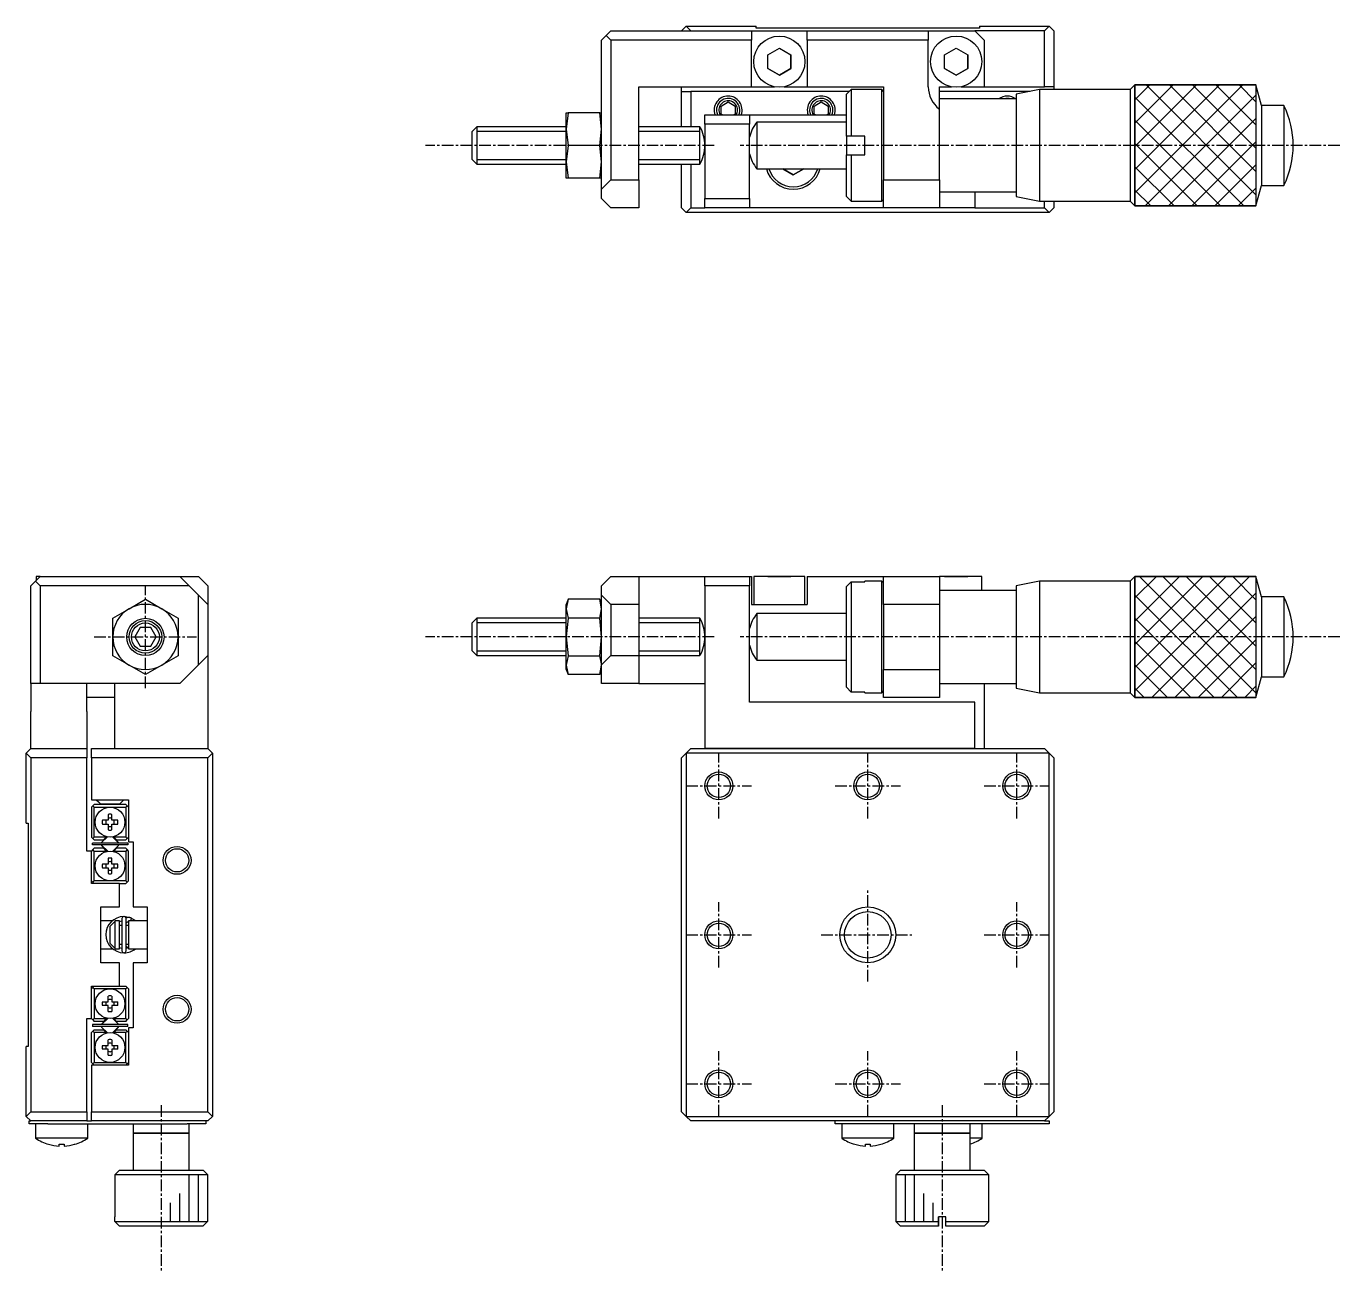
# Model space of a CAD drawing. Extents: x 10 to 371, y 10 to 242.
# Drawn here: x 60 to 201.1, y 108.1 to 242 of the extents above; entities that cross this region are included whole.
import ezdxf

# ---------------------------------------------------------------- set-up
doc = ezdxf.new("R2010")
doc.units = 0
doc.linetypes.add('CENTER', pattern=[2, 1.25, -0.25, 0.25, -0.25])
doc.layers.get('0').update_dxf_attribs({"linetype": 'CONTINUOUS'})
doc.layers.add('CENTER', color=1, linetype='CENTER')

msp = doc.modelspace()

# ---------------------------------------------------------------- linework, layer by layer
at = {"color": 7, "linetype": 'CONTINUOUS'}
for p, q in [((122.299996, 241), (122.799996, 241.5)), ((122.799996, 241.5), (137.899996, 241.5)), ((130.399996, 241.5), (130.899996, 242)), ((130.899996, 242), (131.399996, 241.5)), ((130.899996, 242), (138.399996, 242)), ((137.899996, 241.5), (137.899996, 240.5)), ((137.899996, 241.5), (143.899996, 241.5)), ((138.399996, 241.8), (138.399996, 242)), ((162.399996, 241.8), (138.399996, 241.8)), ((143.899996, 241.5), (156.899996, 241.5)), ((143.899996, 240.5), (143.899996, 241.5)), ((156.899996, 241.5), (156.899996, 240.5)), ((156.899996, 241.5), (161.899996, 241.5)), ((162.899996, 240.5), (161.899996, 241.5)), ((169.399996, 241.5), (161.899996, 241.5)), ((162.399996, 242), (162.399996, 241.8)), ((162.399996, 242), (169.899996, 242)), ((169.399996, 241.5), (169.899996, 242)), ((169.399996, 235.5), (169.399996, 241.5)), ((169.899996, 242), (170.399996, 241.5)), ((170.399996, 241.5), (170.399996, 235.5)), ((121.799996, 240.5), (122.299996, 241)), ((121.799996, 224.5), (121.799996, 240.5)), ((122.799996, 240.5), (122.299996, 241)), ((122.799996, 240.5), (122.799996, 225.5)), ((137.899996, 240.5), (122.799996, 240.5)), ((137.899996, 235.5), (137.899996, 240.5)), ((143.899996, 240.5), (143.899996, 235.5)), ((156.899996, 240.5), (143.899996, 240.5)), ((156.899996, 235.5), (156.899996, 240.5)), ((162.899996, 240.5), (162.899996, 235.5)), ((139.649996, 238.921688), (140.899997, 239.643376)), ((139.649996, 237.478312), (139.649996, 238.921688)), ((140.899997, 239.643376), (142.149996, 238.921688)), ((142.149996, 238.921688), (142.149996, 237.478312)), ((142.149996, 237.478312), (142.149996, 238.921688)), ((158.649996, 238.921688), (159.899997, 239.643376)), ((158.649996, 237.478312), (158.649996, 238.921688)), ((159.899997, 239.643376), (161.149996, 238.921688)), ((161.149996, 238.921688), (161.149996, 237.478312)), ((161.149996, 237.478312), (161.149996, 238.921688)), ((140.899996, 236.756624), (139.649996, 237.478312)), ((139.649996, 237.478312), (140.899996, 236.756624)), ((142.149996, 237.478312), (140.899996, 236.756624)), ((140.899996, 236.756624), (142.149996, 237.478312)), ((159.899996, 236.756624), (158.649996, 237.478312)), ((158.649996, 237.478312), (159.899996, 236.756624)), ((161.149996, 237.478312), (159.899996, 236.756624)), ((159.899996, 236.756624), (161.149996, 237.478312)), ((179.100003, 235.699999), (178.600001, 235.199996)), ((179.100002, 222.700001), (179.100003, 235.699999)), ((179.100003, 235.699999), (192.100004, 235.699999)), ((192.100004, 235.699999), (192.100003, 222.700001)), ((192.689492, 233.5), (192.100004, 235.699999)), ((125.799996, 235.5), (137.899996, 235.5)), ((125.799996, 225.5), (125.799996, 235.5)), ((130.399996, 235), (130.399996, 235.5)), ((130.399996, 235), (131.399996, 235)), ((130.399996, 231.2), (130.399996, 235)), ((148.399997, 235), (131.399996, 235)), ((131.399996, 235), (131.399996, 231.2)), ((137.899996, 235.5), (140.377981, 235.5)), ((141.422012, 235.5), (143.899996, 235.5)), ((143.899996, 235.5), (152.099996, 235.5)), ((148.599997, 235.2), (148.099997, 234.7)), ((148.099997, 230.200011), (148.099997, 234.7)), ((148.599997, 235.2), (148.599997, 230.200012)), ((151.899997, 235.2), (148.599997, 235.2)), ((151.899996, 223.2), (151.899997, 235.2)), ((152.099997, 235), (151.899997, 235.2)), ((152.099996, 235.5), (152.099996, 225.5)), ((158.099996, 233.1), (158.099996, 235.5)), ((158.099996, 235.5), (159.377981, 235.5)), ((167.850014, 235), (158.099996, 235)), ((160.422012, 235.5), (162.899996, 235.5)), ((162.899996, 235.5), (169.399996, 235.5)), ((166.349997, 234.699997), (166.349996, 223.700003)), ((168.849996, 235.199996), (166.349997, 234.699997)), ((168.849996, 235.199996), (168.849995, 223.200004)), ((178.600001, 235.199996), (168.849996, 235.199996)), ((170.399996, 235.5), (169.399996, 235.5)), ((170.399996, 235.5), (170.399996, 235.199996)), ((178.600001, 235.199996), (178.6, 223.200004)), ((134.649996, 233.433013), (135.399996, 233.866025)), ((134.649996, 232.566987), (134.649996, 233.433013)), ((135.399996, 233.866025), (136.149996, 233.433013)), ((136.149996, 233.433013), (136.149996, 232.566987)), ((144.649996, 233.433013), (145.399996, 233.866025)), ((144.649996, 232.566987), (144.649996, 233.433013)), ((145.399996, 233.866025), (146.149996, 233.433013)), ((146.149996, 233.433013), (146.149996, 232.566987)), ((158.099996, 225.5), (158.099996, 233.1)), ((166.349997, 234.2), (158.099997, 234.2)), ((192.689492, 233.5), (192.689491, 224.9)), ((195.100003, 233.5), (192.689492, 233.5)), ((195.100003, 233.5), (195.100002, 224.9)), ((118.197069, 232.7), (117.999996, 230.95)), ((117.999996, 230.95), (117.999996, 232.7)), ((117.999996, 232.7), (118.197069, 232.7)), ((121.602924, 232.7), (118.197069, 232.7)), ((121.799996, 230.95), (121.602924, 232.7)), ((121.602924, 232.7), (121.799996, 232.7)), ((132.899996, 232.5), (137.699996, 232.5)), ((132.899996, 231.5), (132.899996, 232.5)), ((137.699996, 231.5), (132.899996, 231.5)), ((132.899996, 231.5), (132.899996, 223.5)), ((134.766022, 232.5), (134.649996, 232.566987)), ((136.149996, 232.566987), (136.033971, 232.5)), ((137.699996, 232.5), (137.699996, 231.5)), ((137.699996, 232.5), (148.099997, 232.5)), ((137.699996, 223.5), (137.699996, 231.5)), ((138.477506, 231.699996), (138.477505, 226.700004)), ((148.099997, 231.699996), (138.477506, 231.699996)), ((144.766022, 232.5), (144.649996, 232.566987)), ((146.149996, 232.566987), (146.033971, 232.5)), ((108.149996, 230.95), (107.899996, 230.7)), ((107.899996, 227.7), (107.899996, 230.7)), ((108.399996, 231.2), (108.149996, 230.95)), ((108.399996, 231.2), (108.399996, 227.2)), ((117.999977, 231.2), (108.399996, 231.2)), ((117.999996, 227.45), (117.999996, 230.95)), ((117.999996, 230.95), (118.197069, 229.2)), ((121.602924, 229.2), (121.799996, 230.95)), ((132.364098, 231.2), (125.800016, 231.2)), ((132.364098, 229.2), (132.364098, 231.200005)), ((132.364098, 229.2), (132.364098, 231.2)), ((148.599997, 230.200012), (148.099997, 230.200011)), ((148.099997, 230.165751), (148.099997, 229.300045)), ((150.099997, 230.200012), (148.599997, 230.200012)), ((150.099996, 228.200012), (150.099997, 230.200012)), ((118.197069, 229.2), (117.999996, 227.45)), ((121.602924, 229.2), (118.197069, 229.2)), ((121.799996, 227.45), (121.602924, 229.2)), ((132.364098, 227.199995), (132.364098, 229.2)), ((132.364098, 227.2), (132.364098, 229.2)), ((148.099997, 229.300045), (148.099997, 229.099951)), ((148.099997, 229.099951), (148.099997, 228.245098)), ((107.899996, 227.7), (108.149996, 227.45)), ((108.149996, 227.45), (108.399996, 227.2)), ((108.399996, 227.2), (117.999977, 227.2)), ((117.999996, 227.45), (118.197069, 225.7)), ((117.999996, 225.7), (117.999996, 227.45)), ((121.602924, 225.7), (121.799996, 227.45)), ((125.800016, 227.2), (132.364098, 227.2)), ((130.399996, 222.5), (130.399996, 227.2)), ((131.399996, 227.2), (131.399996, 222.5)), ((148.099996, 228.200011), (148.599996, 228.200012)), ((148.099996, 223.7), (148.099996, 228.200011)), ((148.099997, 228.245098), (148.099997, 228.190612)), ((148.599996, 228.200012), (148.599996, 223.2)), ((148.599996, 228.200012), (150.099996, 228.200012)), ((138.477505, 226.700004), (148.099996, 226.700004)), ((142.399996, 226.056624), (141.28563, 226.700004)), ((141.28563, 226.700004), (142.399996, 226.056624)), ((143.514363, 226.700004), (142.399996, 226.056624)), ((142.399996, 226.056624), (143.514363, 226.700004)), ((118.197069, 225.7), (117.999996, 225.7)), ((121.602924, 225.7), (118.197069, 225.7)), ((121.799996, 225.7), (121.602924, 225.7)), ((122.799996, 225.5), (121.799996, 224.5)), ((121.799996, 223.5), (121.799996, 224.5)), ((122.799996, 225.5), (125.799996, 225.5)), ((125.799996, 225.5), (125.799996, 222.5)), ((152.099996, 225.5), (158.099996, 225.5)), ((152.099996, 222.5), (152.099996, 225.5)), ((158.099996, 225.5), (158.099996, 222.5)), ((192.100003, 222.700001), (192.689491, 224.9)), ((192.689491, 224.9), (195.100002, 224.9)), ((121.799996, 223.5), (122.799996, 222.5)), ((132.899996, 223.5), (137.699996, 223.5)), ((132.899996, 222.5), (132.899996, 223.5)), ((137.699996, 223.5), (137.699996, 222.5)), ((148.099996, 223.7), (148.599996, 223.2)), ((148.599996, 223.2), (151.899996, 223.2)), ((151.899996, 223.2), (152.099996, 223.4)), ((158.099996, 224.2), (166.349996, 224.2)), ((161.899996, 224.2), (161.899996, 222.5)), ((166.349996, 223.700003), (168.849995, 223.200004)), ((168.849995, 223.200004), (178.6, 223.200004)), ((169.399996, 222.5), (169.399996, 223.200004)), ((170.399996, 223.200004), (170.399996, 222.5)), ((178.6, 223.200004), (179.100002, 222.700001)), ((125.799996, 222.5), (122.799996, 222.5)), ((130.399996, 222.5), (130.899996, 222)), ((130.899996, 222), (131.399996, 222.5)), ((169.899996, 222), (130.899996, 222)), ((131.399996, 222.5), (132.899996, 222.5)), ((137.699996, 222.5), (132.899996, 222.5)), ((152.099996, 222.5), (137.699996, 222.5)), ((158.099996, 222.5), (152.099996, 222.5)), ((161.899996, 222.5), (158.099996, 222.5)), ((161.899996, 222.5), (169.399996, 222.5)), ((169.399996, 222.5), (169.899996, 222)), ((169.899996, 222), (170.399996, 222.5)), ((192.100003, 222.700001), (179.100002, 222.700001)), ((61, 182.4), (60.5, 181.9)), ((61.5, 182.9), (61, 182.4)), ((61.5, 181.9), (61, 182.4)), ((61.5, 182.9), (61.05, 182.9)), ((61.05, 182.9), (61.05, 182.45)), ((61.5, 182.9), (76.5, 182.9)), ((76.5, 182.9), (78.5, 182.9)), ((76.5, 182.9), (77.5, 181.9)), ((79.5, 181.9), (78.5, 182.9)), ((122.799996, 182.9), (121.799996, 181.9)), ((122.799996, 182.9), (125.799996, 182.9)), ((125.799996, 182.9), (125.799996, 179.9)), ((125.799996, 182.9), (132.899996, 182.9)), ((132.899996, 181.9), (132.899996, 182.9)), ((132.899996, 182.9), (137.699996, 182.9)), ((137.699996, 182.9), (137.699996, 181.9)), ((137.699996, 182.9), (137.899996, 182.9)), ((137.899996, 182.9), (137.899996, 179.9)), ((143.649996, 182.9), (138.149996, 182.9)), ((143.649996, 182.9), (138.149996, 182.9)), ((138.149996, 182.9), (138.149996, 179.9)), ((139.649996, 182.9), (140.899997, 182.9)), ((140.899996, 182.9), (139.649996, 182.9)), ((142.149996, 182.9), (140.899996, 182.9)), ((140.899997, 182.9), (142.149996, 182.9)), ((143.649996, 179.9), (143.649996, 182.9)), ((143.899996, 182.9), (143.899996, 179.9)), ((143.899996, 182.9), (152.099996, 182.9)), ((148.099996, 181.808329), (148.599996, 182.316082)), ((148.599996, 182.316082), (148.599996, 170.483922)), ((148.599996, 182.316082), (150.099996, 182.316082)), ((150.099996, 182.316082), (150.099996, 182.4)), ((151.899996, 182.4), (150.099996, 182.4)), ((151.899996, 170.4), (151.899996, 182.4)), ((152.099996, 182.2), (151.899996, 182.4)), ((152.099996, 182.9), (158.099996, 182.9)), ((152.099996, 179.9), (152.099996, 182.9)), ((162.649996, 182.9), (158.099996, 182.9)), ((162.649996, 182.9), (158.099996, 182.9)), ((158.099996, 182.9), (158.099996, 179.9)), ((158.649996, 182.9), (159.899997, 182.9)), ((159.899996, 182.9), (158.649996, 182.9)), ((161.149996, 182.9), (159.899996, 182.9)), ((159.899997, 182.9), (161.149996, 182.9)), ((162.649996, 181.4), (162.649996, 182.9)), ((168.849996, 182.399996), (166.349997, 181.899997)), ((168.849996, 182.399996), (168.849996, 170.400004)), ((178.600001, 182.399996), (168.849996, 182.399996)), ((179.100003, 182.899999), (178.600001, 182.399996)), ((178.600001, 182.399996), (178.600001, 170.400004)), ((179.100003, 182.899999), (192.100004, 182.899999)), ((179.100003, 169.900001), (179.100003, 182.899999)), ((192.689492, 180.7), (192.100004, 182.899999)), ((192.100004, 182.899999), (192.100004, 169.900001)), ((60.5, 171.4), (60.5, 181.9)), ((61.5, 181.9), (61.500004, 171.4)), ((77.5, 181.9), (61.5, 181.9)), ((78.5, 180.9), (77.5, 181.9)), ((78.5, 173.4), (78.5, 180.9)), ((78.5, 180.9), (79.5, 179.9)), ((79.5, 181.9), (79.5, 179.9)), ((121.799996, 180.9), (121.799996, 181.9)), ((121.799996, 180.9), (122.799996, 179.9)), ((121.799996, 173.4), (121.799996, 180.9)), ((132.899996, 181.9), (132.899996, 164.4)), ((137.699996, 181.9), (132.899996, 181.9)), ((137.699996, 169.4), (137.699996, 181.9)), ((148.099996, 170.991675), (148.099996, 181.808329)), ((166.349997, 181.4), (158.099997, 181.4)), ((166.349997, 181.899997), (166.349997, 170.900003)), ((192.689492, 180.7), (192.689492, 172.1)), ((195.100003, 180.7), (192.689492, 180.7)), ((195.100003, 180.7), (195.100003, 172.1)), ((69.3, 178.420726), (71.05, 179.431089)), ((71.05, 179.431089), (72.8, 180.441452)), ((72.8, 180.441452), (74.55, 179.431089)), ((74.55, 179.431089), (76.3, 178.420726)), ((79.5, 179.9), (79.5, 174.4)), ((118.197069, 180.441452), (117.999996, 179.9)), ((118.197069, 180.441452), (117.999996, 179.431089)), ((117.999996, 179.431089), (117.999996, 179.9)), ((117.999996, 179.431089), (118.197069, 178.420726)), ((117.999996, 176.4), (117.999996, 179.431089)), ((121.602924, 180.441452), (118.197069, 180.441452)), ((121.799996, 179.9), (121.602924, 180.441452)), ((121.799996, 179.431089), (121.602924, 180.441452)), ((121.602924, 178.420726), (121.799996, 179.431089)), ((122.799996, 179.9), (122.799996, 174.4)), ((125.799996, 179.9), (122.799996, 179.9)), ((125.799996, 179.9), (125.799996, 174.4)), ((137.899996, 179.9), (140.377981, 179.9)), ((140.377981, 179.9), (141.422012, 179.9)), ((141.422012, 179.9), (143.899996, 179.9)), ((158.099996, 179.9), (152.099996, 179.9)), ((152.099996, 179.9), (152.099996, 172.9)), ((158.099996, 179.9), (158.099996, 172.9)), ((69.3, 176.4), (69.3, 178.420726)), ((76.3, 178.420726), (76.3, 176.4)), ((108.149996, 178.15), (107.899996, 177.9)), ((107.899996, 174.9), (107.899996, 177.9)), ((108.399996, 178.4), (108.149996, 178.15)), ((117.999977, 178.4), (108.399996, 178.4)), ((108.399996, 178.4), (108.399996, 174.4)), ((118.197069, 178.420726), (117.999996, 176.4)), ((121.602924, 178.420726), (118.197069, 178.420726)), ((121.799996, 176.4), (121.602924, 178.420726)), ((132.364098, 178.4), (125.800016, 178.4)), ((132.364098, 174.399995), (132.364098, 178.400005)), ((132.364098, 174.4), (132.364098, 178.4)), ((138.477506, 178.899996), (138.477506, 173.900004)), ((148.099997, 178.899996), (138.477506, 178.899996)), ((69.3, 174.379274), (69.3, 176.4)), ((72.22265, 177.4), (71.645299, 176.4)), ((71.645299, 176.4), (72.22265, 175.4)), ((73.37735, 177.4), (72.22265, 177.4)), ((73.954701, 176.4), (73.37735, 177.4)), ((73.37735, 175.4), (73.954701, 176.4)), ((76.3, 176.4), (76.3, 174.379274)), ((117.999996, 176.4), (118.197069, 174.379274)), ((117.999996, 173.368911), (117.999996, 176.4)), ((121.602924, 174.379274), (121.799996, 176.4)), ((72.22265, 175.4), (73.37735, 175.4)), ((71.05, 173.368911), (69.3, 174.379274)), ((76.3, 174.379274), (74.55, 173.368911)), ((79.5, 174.4), (78.5, 173.4)), ((79.5, 174.4), (79.5, 164.4)), ((107.899996, 174.9), (108.149996, 174.65)), ((108.149996, 174.65), (108.399996, 174.4)), ((108.399996, 174.4), (117.999977, 174.4)), ((118.197069, 174.379274), (117.999996, 173.368911)), ((118.197069, 174.379274), (121.602924, 174.379274)), ((121.79669, 173.495088), (121.602924, 174.379274)), ((122.799996, 174.4), (121.799996, 173.4)), ((122.799996, 174.4), (125.799996, 174.4)), ((125.799996, 174.4), (125.799996, 171.4)), ((125.800016, 174.4), (132.364098, 174.4)), ((138.477506, 173.900004), (148.099997, 173.900004)), ((72.8, 172.358548), (71.05, 173.368911)), ((74.55, 173.368911), (72.8, 172.358548)), ((76.5, 171.4), (78.5, 173.4)), ((117.999996, 173.368911), (118.197069, 172.358548)), ((117.999996, 172.9), (117.999996, 173.368911)), ((117.999996, 172.9), (118.197069, 172.358548)), ((121.602924, 172.358548), (118.197069, 172.358548)), ((121.602924, 172.358548), (121.799996, 173.368911)), ((121.602924, 172.358548), (121.799996, 172.9)), ((121.799996, 173.368911), (121.79669, 173.495088)), ((121.799994, 171.4), (121.799996, 173.4)), ((152.099993, 169.9), (152.099996, 172.9)), ((152.099996, 172.9), (158.099996, 172.9)), ((158.099996, 172.9), (158.099996, 169.9)), ((61.500004, 171.4), (60.5, 171.4)), ((60.5, 171.4), (60.5, 168.4)), ((76.5, 171.4), (61.500004, 171.4)), ((66.5, 168.4), (66.5, 171.4)), ((69.5, 164.4), (69.5, 171.4)), ((125.799996, 171.4), (121.799994, 171.4)), ((125.799996, 171.4), (132.899996, 171.4)), ((148.599996, 170.483922), (148.099996, 170.991675)), ((158.099997, 171.4), (166.349997, 171.4)), ((162.899996, 171.4), (162.899996, 164.4)), ((166.349997, 170.900003), (168.849996, 170.400004)), ((192.100004, 169.900001), (192.689492, 172.1)), ((192.689492, 172.1), (195.100003, 172.1)), ((69.5, 169.9), (66.5, 169.9)), ((161.899996, 169.4), (137.699996, 169.4)), ((150.099996, 170.483922), (148.599996, 170.483922)), ((150.099996, 170.4), (150.099996, 170.483922)), ((150.099996, 170.4), (151.899996, 170.4)), ((151.899996, 170.4), (152.099996, 170.6)), ((158.099996, 169.9), (152.099993, 169.9)), ((161.899996, 164.4), (161.899996, 169.4)), ((168.849996, 170.400004), (178.600001, 170.400004)), ((178.600001, 170.400004), (179.100003, 169.900001)), ((192.100004, 169.900001), (179.100003, 169.900001)), ((60.5, 164.4), (60.5, 168.4)), ((66.5, 168.4), (66.5, 164.4)), ((60, 163.9), (60.5, 164.4)), ((60, 156.4), (60, 163.9)), ((60.5, 163.4), (60, 163.9)), ((60.5, 164.4), (66.5, 164.4)), ((66.5, 164.4), (66.5, 163.4)), ((67, 163.4), (67, 164.4)), ((67, 164.4), (79.5, 164.4)), ((80, 163.9), (79.5, 164.4)), ((79.5, 163.4), (80, 163.9)), ((80, 163.9), (80, 124.9)), ((130.399996, 163.4), (130.899996, 163.9)), ((130.899996, 163.9), (131.399996, 164.4)), ((130.899996, 163.9), (130.899996, 124.9)), ((169.899996, 163.9), (130.899996, 163.9)), ((131.399996, 164.4), (132.899996, 164.4)), ((161.899996, 164.4), (132.899996, 164.4)), ((132.899996, 164.4), (161.899996, 164.4)), ((161.899996, 164.4), (169.399996, 164.4)), ((169.399996, 164.4), (169.899996, 163.9)), ((169.899996, 124.9), (169.899996, 163.9)), ((169.899996, 163.9), (170.399996, 163.4)), ((60.5, 163.4), (60.5, 125.4)), ((66.5, 163.4), (60.5, 163.4)), ((66.5, 153.4), (66.5, 163.4)), ((67, 163.4), (67, 158.9)), ((79.5, 163.4), (67, 163.4)), ((79.5, 125.4), (79.5, 163.4)), ((130.399996, 125.4), (130.399996, 163.4)), ((170.399996, 163.4), (170.399996, 125.4)), ((67, 158.9), (71, 158.9)), ((67.15, 158.25), (67, 158.1)), ((67, 158.1), (67, 154.9)), ((67.15, 158.25), (67.3, 158.4)), ((67.3, 158.1), (67.15, 158.25)), ((70.7, 158.4), (67.3, 158.4)), ((67.3, 154.9), (67.3, 158.1)), ((67.3, 158.1), (69, 158.1)), ((67.519256, 158.9), (67.75, 158.669256)), ((67.75, 158.669256), (68, 158.419256)), ((70, 158.419256), (68, 158.419256)), ((69, 158.1), (70.7, 158.1)), ((70, 158.419256), (70.25, 158.669256)), ((70.25, 158.669256), (70.480744, 158.9)), ((70.7, 158.4), (70.85, 158.25)), ((70.85, 158.25), (70.7, 158.1)), ((70.7, 158.1), (70.7, 154.9)), ((71, 158.1), (70.85, 158.25)), ((71, 158.9), (71, 154.4)), ((68.8, 156.7), (68.173864, 156.7)), ((68.8, 157.326136), (68.8, 156.7)), ((69.2, 156.7), (69.2, 157.326136)), ((69.826136, 156.7), (69.2, 156.7)), ((60, 156.4), (60.2, 156.4)), ((60.2, 156.4), (60.2, 132.4)), ((68.173864, 156.3), (68.8, 156.3)), ((68.8, 156.3), (68.8, 155.673864)), ((69.2, 155.673864), (69.2, 156.3)), ((69.2, 156.3), (69.826136, 156.3)), ((67, 154.9), (67.15, 154.75)), ((67.1, 154.05), (67.1, 154.25)), ((70.9, 154.25), (67.1, 154.25)), ((70.9, 154.05), (67.1, 154.05)), ((67.15, 154.75), (67.3, 154.9)), ((67.3, 154.6), (67.15, 154.75)), ((68.600951, 154.9), (67.3, 154.9)), ((67.3, 154.6), (68.300951, 154.6)), ((68.714938, 154.925599), (68.098439, 154.309099)), ((68.098439, 154.026256), (68.745126, 153.379569)), ((68.098439, 153.990901), (68.714938, 153.374401)), ((68.600951, 154.9), (68.300951, 154.6)), ((68.641607, 154.940656), (68.600951, 154.9)), ((69.512652, 154.662652), (69.254874, 154.920431)), ((69.901561, 154.309099), (69.285062, 154.925599)), ((69.285062, 153.374401), (69.901561, 153.990901)), ((69.399049, 154.9), (69.358393, 154.940656)), ((70.7, 154.9), (69.399049, 154.9)), ((69.699049, 154.6), (69.399049, 154.9)), ((69.901561, 154.273744), (69.512652, 154.662652)), ((69.699049, 154.6), (70.7, 154.6)), ((70.7, 154.9), (70.85, 154.75)), ((70.85, 154.75), (70.7, 154.6)), ((70.85, 154.75), (71, 154.9)), ((70.9, 154.25), (70.9, 154.05)), ((71, 154.4), (71.5, 154.4)), ((71.5, 154.4), (71.5, 147.4)), ((67, 153.4), (66.5, 153.4)), ((67.15, 153.55), (67, 153.4)), ((67, 149.9), (67, 153.4)), ((67.15, 153.55), (67.3, 153.7)), ((67.3, 153.4), (67.15, 153.55)), ((68.300951, 153.7), (67.3, 153.7)), ((67.3, 150.2), (67.3, 153.4)), ((67.3, 153.4), (68.600951, 153.4)), ((68.300951, 153.7), (68.600951, 153.4)), ((68.600951, 153.4), (68.641607, 153.359344)), ((68.8, 152.626136), (68.8, 152)), ((69.2, 152), (69.2, 152.626136)), ((69.358393, 153.359344), (69.399049, 153.4)), ((69.399049, 153.4), (69.699049, 153.7)), ((69.399049, 153.4), (70.7, 153.4)), ((70.7, 153.7), (69.699049, 153.7)), ((70.7, 153.7), (70.85, 153.55)), ((70.85, 153.55), (70.7, 153.4)), ((70.7, 153.4), (70.7, 150.2)), ((71, 153.4), (70.85, 153.55)), ((71, 150.2), (71, 153.4)), ((68.8, 152), (68.173864, 152)), ((68.173864, 151.6), (68.8, 151.6)), ((68.8, 151.6), (68.8, 150.973864)), ((69.826136, 152), (69.2, 152)), ((69.2, 150.973864), (69.2, 151.6)), ((69.2, 151.6), (69.826136, 151.6)), ((67, 150.2), (67.15, 150.05)), ((70, 149.9), (67, 149.9)), ((67.15, 150.05), (67.3, 150.2)), ((67.3, 149.9), (67.15, 150.05)), ((69, 150.2), (67.3, 150.2)), ((70.7, 150.2), (69, 150.2)), ((70, 149.9), (70.7, 149.9)), ((70, 147.4), (70, 149.9)), ((70.7, 150.2), (70.85, 150.05)), ((70.85, 150.05), (70.7, 149.9)), ((70.85, 150.05), (71, 150.2)), ((68, 147.4), (70, 147.4)), ((68, 145.475), (68, 147.4)), ((71.5, 147.4), (73, 147.4)), ((73, 147.4), (73, 141.4)), ((69.233636, 145.9), (68, 145.9)), ((68, 143.325), (68, 145.475)), ((69, 145.316515), (69.5, 145.845683)), ((69.5, 145.9), (69.5, 145.845683)), ((70, 145.9), (69.5, 145.9)), ((69.5, 145.845683), (69.5, 142.954317)), ((69.999966, 145.83215), (70.271101, 145.899808)), ((70, 142.9), (70, 145.9)), ((70.271159, 145.4), (70, 145.4)), ((70.271159, 146.140656), (70.271159, 142.690656)), ((71.284851, 146.197674), (70.525857, 146.364103)), ((70.722297, 146.20986), (70.711541, 146.205396)), ((70.721159, 142.690656), (70.721159, 146.140656)), ((70.721159, 145.537149), (70.721457, 145.549909)), ((71, 145.4), (70.721159, 145.4)), ((70.721457, 145.549909), (70.7224, 145.563346)), ((70.755749, 146.22246), (70.722297, 146.20986)), ((70.7224, 145.563346), (70.723987, 145.576721)), ((70.723987, 145.576721), (70.726214, 145.590002)), ((70.726214, 145.590002), (70.729077, 145.60316)), ((70.729077, 145.60316), (70.732569, 145.616164)), ((70.732569, 145.616164), (70.736683, 145.628985)), ((70.736683, 145.628985), (70.741411, 145.641592)), ((70.741411, 145.641592), (70.746744, 145.653957)), ((70.746744, 145.653957), (70.752669, 145.66605)), ((70.752669, 145.66605), (70.759176, 145.677844)), ((70.789776, 146.233372), (70.755749, 146.22246)), ((70.759176, 145.677844), (70.76625, 145.689309)), ((70.76625, 145.689309), (70.773878, 145.700418)), ((70.773878, 145.700418), (70.782043, 145.711144)), ((70.782043, 145.711144), (70.790728, 145.721459)), ((70.824294, 146.242569), (70.789776, 146.233372)), ((70.790728, 145.721459), (70.799914, 145.731339)), ((70.799914, 145.731339), (70.809583, 145.740756)), ((70.809583, 145.740756), (70.819712, 145.749687)), ((70.819712, 145.749687), (70.83028, 145.758107)), ((70.859219, 146.250029), (70.824294, 146.242569)), ((70.83028, 145.758107), (70.841262, 145.765993)), ((70.841262, 145.765993), (70.852633, 145.773324)), ((70.852633, 145.773324), (70.864366, 145.780077)), ((70.894466, 146.255734), (70.859219, 146.250029)), ((70.864366, 145.780077), (70.876434, 145.786234)), ((70.876434, 145.786234), (70.888807, 145.791774)), ((70.888807, 145.791774), (70.901455, 145.796683)), ((70.929949, 146.259671), (70.894466, 146.255734)), ((70.901455, 145.796683), (70.914346, 145.800943)), ((70.914346, 145.800943), (70.927446, 145.804541)), ((70.927446, 145.804541), (70.940723, 145.807465)), ((70.965581, 146.261829), (70.929949, 146.259671)), ((70.940723, 145.807465), (70.954139, 145.809705)), ((70.954139, 145.809705), (70.967661, 145.811252)), ((71.001276, 146.262204), (70.965581, 146.261829)), ((70.967661, 145.811252), (70.981251, 145.812102)), ((70.981251, 145.812102), (70.994871, 145.812249)), ((70.994871, 145.812249), (71.000003, 145.812123)), ((71, 145.9), (71, 142.9)), ((73, 145.9), (71, 145.9)), ((71.036947, 146.260794), (71.001276, 146.262204)), ((71.072506, 146.257603), (71.036947, 146.260794)), ((71.107867, 146.252637), (71.072506, 146.257603)), ((71.142944, 146.245909), (71.107867, 146.252637)), ((71.177651, 146.237434), (71.142944, 146.245909)), ((71.183714, 145.915953), (71.175668, 145.9)), ((71.211902, 146.227231), (71.177651, 146.237434)), ((71.191783, 145.932492), (71.183714, 145.915953)), ((71.28543, 146.197476), (71.186239, 145.899991)), ((71.199816, 145.949498), (71.191783, 145.932492)), ((71.207755, 145.966846), (71.199816, 145.949498)), ((71.215541, 145.984408), (71.207755, 145.966846)), ((71.245612, 146.215327), (71.211902, 146.227231)), ((71.223119, 146.002058), (71.215541, 145.984408)), ((71.230432, 146.019666), (71.223119, 146.002058)), ((71.237428, 146.037103), (71.230432, 146.019666)), ((71.244055, 146.054242), (71.237428, 146.037103)), ((71.250264, 146.070959), (71.244055, 146.054242)), ((71.276965, 146.202508), (71.245612, 146.215327)), ((71.256011, 146.08713), (71.250264, 146.070959)), ((71.261253, 146.102638), (71.256011, 146.08713)), ((71.265953, 146.11737), (71.261253, 146.102638)), ((71.270075, 146.131218), (71.265953, 146.11737)), ((71.27359, 146.144081), (71.270075, 146.131218)), ((71.276472, 146.155864), (71.27359, 146.144081)), ((71.275243, 146.202879), (71.27777, 146.202048)), ((71.75823, 145.900203), (71.2764, 146.201436)), ((71.2787, 146.166483), (71.276472, 146.155864)), ((71.27777, 146.202048), (71.279634, 146.199714)), ((71.280258, 146.175859), (71.2787, 146.166483)), ((71.279634, 146.199714), (71.280821, 146.195895)), ((71.281134, 146.183924), (71.280258, 146.175859)), ((71.280821, 146.195895), (71.281322, 146.190619)), ((71.281322, 146.190619), (71.281134, 146.183924)), ((71.309461, 146.186599), (71.284851, 146.197674)), ((69, 143.483485), (69, 145.316515)), ((68, 141.4), (68, 143.325)), ((68, 142.9), (69.271374, 142.9)), ((69.5, 142.954317), (69, 143.483485)), ((69.271683, 142.9), (69.271838, 142.9)), ((69.272154, 142.9), (69.272255, 142.9)), ((69.5, 142.954317), (69.5, 142.9)), ((69.5, 142.9), (70, 142.9)), ((70.271104, 142.931733), (69.999855, 142.998985)), ((70, 143.4), (70.271159, 143.4)), ((70.721159, 143.4), (71, 143.4)), ((70.721256, 143.286946), (70.721159, 143.294162)), ((71.000038, 143.001876), (70.721195, 142.931458)), ((70.721934, 143.273489), (70.721256, 143.286946)), ((70.723257, 143.260076), (70.721934, 143.273489)), ((70.725224, 143.246739), (70.723257, 143.260076)), ((70.727831, 143.233508), (70.725224, 143.246739)), ((70.731074, 143.220414), (70.727831, 143.233508)), ((70.734945, 143.207487), (70.731074, 143.220414)), ((70.739439, 143.194757), (70.734945, 143.207487)), ((70.744545, 143.182255), (70.739439, 143.194757)), ((70.750256, 143.170009), (70.744545, 143.182255)), ((70.756558, 143.158051), (70.750256, 143.170009)), ((70.763439, 143.146409), (70.756558, 143.158051)), ((70.770886, 143.135112), (70.763439, 143.146409)), ((70.778884, 143.124189), (70.770886, 143.135112)), ((70.787414, 143.113667), (70.778884, 143.124189)), ((70.79646, 143.103574), (70.787414, 143.113667)), ((70.806001, 143.093936), (70.79646, 143.103574)), ((70.816015, 143.084781), (70.806001, 143.093936)), ((70.826481, 143.076132), (70.816015, 143.084781)), ((70.837374, 143.068014), (70.826481, 143.076132)), ((70.848669, 143.060451), (70.837374, 143.068014)), ((70.860337, 143.053465), (70.848669, 143.060451)), ((70.87235, 143.047075), (70.860337, 143.053465)), ((70.884679, 143.041302), (70.87235, 143.047075)), ((70.89729, 143.036163), (70.884679, 143.041302)), ((70.910153, 143.031674), (70.89729, 143.036163)), ((70.923232, 143.027849), (70.910153, 143.031674)), ((70.936493, 143.0247), (70.923232, 143.027849)), ((70.9499, 143.022238), (70.936493, 143.0247)), ((70.963416, 143.020469), (70.9499, 143.022238)), ((70.977005, 143.019399), (70.963416, 143.020469)), ((70.990629, 143.019032), (70.977005, 143.019399)), ((71.000002, 143.019188), (70.990629, 143.019032)), ((71, 142.9), (73, 142.9)), ((71.213994, 142.604764), (71.216046, 142.605442)), ((71.216046, 142.605442), (71.217399, 142.605893)), ((71.217399, 142.605893), (71.220455, 142.606922)), ((71.220455, 142.606922), (71.225509, 142.608658)), ((71.225509, 142.608658), (71.227552, 142.609371)), ((71.227552, 142.609371), (71.230714, 142.610489)), ((71.230714, 142.610489), (71.276965, 142.628803)), ((71.272424, 142.628946), (71.275243, 142.628432)), ((71.275243, 142.628432), (71.274852, 142.629347)), ((71.276965, 142.628803), (71.275243, 142.628432)), ((71.276655, 142.629987), (71.298045, 142.639492)), ((71.277791, 142.629279), (71.276965, 142.628803)), ((70, 141.4), (68, 141.4)), ((70, 138.9), (70, 141.4)), ((71.5, 141.4), (71.5, 134.4)), ((73, 141.4), (71.5, 141.4)), ((67, 138.9), (70, 138.9)), ((67, 135.4), (67, 138.9)), ((67, 138.6), (67.15, 138.75)), ((67.3, 138.9), (67.15, 138.75)), ((67.15, 138.75), (67.3, 138.6)), ((67.3, 138.6), (67.3, 135.4)), ((69, 138.6), (67.3, 138.6)), ((70.7, 138.6), (69, 138.6)), ((70, 138.9), (70.7, 138.9)), ((70.85, 138.75), (70.7, 138.9)), ((70.7, 138.6), (70.85, 138.75)), ((70.7, 135.4), (70.7, 138.6)), ((70.85, 138.75), (71, 138.6)), ((71, 138.6), (71, 135.4)), ((68.173864, 137.2), (68.8, 137.2)), ((68.8, 137.2), (68.8, 137.826136)), ((69.2, 137.826136), (69.2, 137.2)), ((69.2, 137.2), (69.826136, 137.2)), ((68.8, 136.8), (68.173864, 136.8)), ((68.8, 136.173864), (68.8, 136.8)), ((69.2, 136.8), (69.2, 136.173864)), ((69.826136, 136.8), (69.2, 136.8)), ((66.5, 135.4), (67, 135.4)), ((66.5, 125.4), (66.5, 135.4)), ((67.15, 135.25), (67, 135.4)), ((67, 133.9), (67.15, 134.05)), ((67.1, 134.75), (67.1, 134.55)), ((70.9, 134.75), (67.1, 134.75)), ((70.9, 134.55), (67.1, 134.55)), ((67.3, 135.4), (67.15, 135.25)), ((67.15, 135.25), (67.3, 135.1)), ((67.3, 134.2), (67.15, 134.05)), ((67.15, 134.05), (67.3, 133.9)), ((67.3, 135.4), (68.600951, 135.4)), ((68.300951, 135.1), (67.3, 135.1)), ((67.3, 134.2), (68.300951, 134.2)), ((68.714938, 135.425599), (68.098439, 134.809099)), ((68.098439, 134.773744), (68.745126, 135.420431)), ((68.098439, 134.490901), (68.714938, 133.874401)), ((68.300951, 135.1), (68.600951, 135.4)), ((68.600951, 133.9), (68.300951, 134.2)), ((68.600951, 135.4), (68.641607, 135.440656)), ((69.512652, 134.137348), (69.254874, 133.879569)), ((69.901561, 134.809099), (69.285062, 135.425599)), ((69.285062, 133.874401), (69.901561, 134.490901)), ((69.358393, 135.440656), (69.399049, 135.4)), ((69.399049, 135.4), (70.7, 135.4)), ((69.399049, 135.4), (69.699049, 135.1)), ((69.699049, 134.2), (69.399049, 133.9)), ((69.901561, 134.526256), (69.512652, 134.137348)), ((70.7, 135.1), (69.699049, 135.1)), ((69.699049, 134.2), (70.7, 134.2)), ((70.85, 135.25), (70.7, 135.4)), ((70.7, 135.1), (70.85, 135.25)), ((70.85, 134.05), (70.7, 134.2)), ((70.7, 133.9), (70.85, 134.05)), ((71, 135.4), (70.85, 135.25)), ((70.85, 134.05), (71, 133.9)), ((70.9, 134.55), (70.9, 134.75)), ((71, 134.4), (71, 130.4)), ((71.5, 134.4), (71, 134.4)), ((67, 130.7), (67, 133.9)), ((67.3, 133.9), (67.3, 130.7)), ((68.600951, 133.9), (67.3, 133.9)), ((68.641607, 133.859344), (68.600951, 133.9)), ((68.8, 132.5), (68.8, 133.126136)), ((69.2, 133.126136), (69.2, 132.5)), ((69.399049, 133.9), (69.358393, 133.859344)), ((70.7, 133.9), (69.399049, 133.9)), ((70.7, 130.7), (70.7, 133.9)), ((60, 124.9), (60, 132.4)), ((60.2, 132.4), (60, 132.4)), ((68.173864, 132.5), (68.8, 132.5)), ((68.8, 132.1), (68.173864, 132.1)), ((68.8, 131.473864), (68.8, 132.1)), ((69.2, 132.5), (69.826136, 132.5)), ((69.826136, 132.1), (69.2, 132.1)), ((69.2, 132.1), (69.2, 131.473864)), ((67.15, 130.55), (67, 130.7)), ((67, 130.4), (67, 125.4)), ((71, 130.4), (67, 130.4)), ((67.3, 130.7), (67.15, 130.55)), ((67.15, 130.55), (67.3, 130.4)), ((67.3, 130.7), (69, 130.7)), ((69, 130.7), (70.7, 130.7)), ((70.85, 130.55), (70.7, 130.7)), ((70.7, 130.4), (70.85, 130.55)), ((71, 130.7), (70.85, 130.55)), ((60, 124.9), (60.5, 125.4)), ((60.5, 124.4), (60, 124.9)), ((60.3, 124.1), (60.3, 124.4)), ((60.3, 124.4), (60.5, 124.4)), ((60.5, 125.4), (66.5, 125.4)), ((66.5, 124.4), (60.5, 124.4)), ((66.5, 125.4), (66.5, 124.4)), ((66.5, 124.4), (67, 124.4)), ((67, 125.4), (79.5, 125.4)), ((67, 124.4), (67, 125.4)), ((79.5, 124.4), (67, 124.4)), ((79.3, 124.4), (79.3, 124.1)), ((80, 124.9), (79.5, 125.4)), ((79.5, 124.4), (80, 124.9)), ((130.899996, 124.9), (130.399996, 125.4)), ((130.899996, 124.9), (169.899996, 124.9)), ((131.399996, 124.4), (130.899996, 124.9)), ((169.399996, 124.4), (131.399996, 124.4)), ((146.899996, 124.1), (146.899996, 124.4)), ((169.899996, 124.9), (169.399996, 124.4)), ((169.399996, 124.4), (169.899996, 124.4)), ((170.399996, 125.4), (169.899996, 124.9)), ((169.899996, 124.4), (169.899996, 124.1)), ((62.3, 124.1), (60.3, 124.1)), ((61, 124.1), (61, 122.557537)), ((62.3, 124.1), (62.55, 124.1)), ((62.55, 124.1), (65.05, 124.1)), ((65.05, 124.1), (77.3, 124.1)), ((66.6, 122.557537), (66.6, 124.1)), ((71.5, 124.1), (71.5, 123.1)), ((77.5, 123.1), (71.5, 123.1)), ((71.5, 123.1), (77.5, 123.1)), ((71.5, 123.1), (71.5, 119.1)), ((79.3, 124.1), (77.3, 124.1)), ((77.5, 123.1), (77.5, 124.1)), ((77.5, 119.1), (77.5, 123.1)), ((148.899996, 124.1), (146.899996, 124.1)), ((147.599996, 124.1), (147.599996, 122.557537)), ((149.149996, 124.1), (148.899996, 124.1)), ((151.649996, 124.1), (149.149996, 124.1)), ((161.149996, 124.1), (151.649996, 124.1)), ((153.199996, 122.557537), (153.199996, 124.1)), ((155.399996, 124.1), (155.399996, 123.1)), ((158.399994, 123.1), (155.399996, 123.1)), ((155.399996, 123.1), (158.399996, 123.1)), ((155.399996, 123.1), (155.399996, 119.1)), ((161.399996, 123.1), (158.399994, 123.1)), ((158.399996, 123.1), (161.399996, 123.1)), ((167.899996, 124.1), (161.149996, 124.1)), ((161.399996, 123.1), (161.399996, 124.1)), ((161.399996, 119.1), (161.399996, 123.1)), ((162.699996, 122.557537), (162.699996, 124.1)), ((169.899996, 124.1), (167.899996, 124.1)), ((66.6, 122.557537), (61, 122.557537)), ((62.397852, 121.900627), (62.400861, 121.906795)), ((63.54, 121.906795), (64.06, 121.906795)), ((63.54, 121.713538), (63.54, 121.906795)), ((64.06, 121.906795), (64.06, 121.713538)), ((65.199139, 121.906795), (65.202148, 121.900627)), ((150.399996, 122.557537), (147.599996, 122.557537)), ((148.997849, 121.900627), (149.000857, 121.906795)), ((148.997849, 121.900627), (149.000857, 121.906795)), ((150.139996, 121.906795), (150.659996, 121.906795)), ((150.139996, 121.713538), (150.139996, 121.906795)), ((153.199996, 122.557537), (150.399996, 122.557537)), ((150.659996, 121.906795), (150.659996, 121.713538)), ((151.799136, 121.906795), (151.802144, 121.900627)), ((151.799136, 121.906795), (151.802144, 121.900627)), ((162.699996, 122.557537), (161.399996, 122.557537)), ((70, 119.1), (69.5, 118.6)), ((79.5, 118.6), (69.5, 118.6)), ((69.5, 118.6), (69.5, 114.1)), ((70, 119.1), (79, 119.1)), ((79.5, 118.6), (79, 119.1)), ((79.5, 114.1), (79.5, 118.6)), ((153.899996, 119.1), (153.399996, 118.6)), ((158.399992, 118.6), (153.399996, 118.6)), ((153.399996, 118.6), (153.399996, 113.6)), ((153.899996, 119.1), (158.399993, 119.1)), ((163.399996, 118.6), (158.399992, 118.6)), ((158.399993, 119.1), (162.899996, 119.1)), ((163.399996, 118.6), (162.899996, 119.1)), ((163.399996, 113.6), (163.399996, 118.6)), ((69.516025, 114.1), (69.5, 114.1)), ((69.516025, 113.6), (69.516025, 114.1)), ((69.516025, 113.6), (79.483974, 113.6)), ((70.017813, 113.1), (69.516025, 113.6)), ((78.982187, 113.1), (70.017813, 113.1)), ((79.483974, 113.6), (78.982187, 113.1)), ((79.5, 114.1), (79.483974, 114.1)), ((79.483974, 114.1), (79.483974, 113.6)), ((153.399996, 113.6), (157.999992, 113.6)), ((153.399996, 113.6), (153.899996, 113.1)), ((158, 113.1), (153.899996, 113.1)), ((157.999993, 113.1), (153.899996, 113.1)), ((158.799992, 114.1), (157.999992, 114.1)), ((157.999992, 114.1), (157.999992, 113.6)), ((157.999992, 113.6), (157.999993, 113.1)), ((158, 113.1), (158.000001, 113.6)), ((158.000001, 113.6), (158.000001, 114.1)), ((158.800001, 114.1), (158.000001, 114.1)), ((158.799992, 113.6), (158.799992, 114.1)), ((158.799992, 113.6), (163.399996, 113.6)), ((158.799993, 113.1), (158.799992, 113.6)), ((162.899996, 113.1), (158.799993, 113.1)), ((162.899996, 113.1), (158.8, 113.1)), ((162.899996, 113.1), (163.399996, 113.6))]:
    msp.add_line(p, q, dxfattribs=at)
at = {"color": 3, "linetype": 'CONTINUOUS'}
for p, q in [((179.100003, 235.699999), (179.100002, 222.700001)), ((179.100002, 229.100002), (185.699999, 235.699999)), ((179.100002, 226.600002), (188.199999, 235.699999)), ((179.100002, 224.100002), (190.699999, 235.699999)), ((192.100004, 235.699999), (179.100003, 235.699999)), ((179.100003, 234.100003), (180.699999, 235.699999)), ((179.100003, 231.600003), (183.199999, 235.699999)), ((180.300001, 235.699999), (192.100003, 223.899997)), ((182.800001, 235.699999), (192.100003, 226.399997)), ((185.300001, 235.699999), (192.100003, 228.899997)), ((187.800001, 235.699999), (192.100004, 231.399996)), ((190.300001, 235.699999), (192.100004, 233.899996)), ((192.100004, 235.699999), (192.100003, 222.700001)), ((179.100003, 234.399997), (190.799999, 222.700001)), ((180.200001, 222.700001), (192.100004, 234.600004)), ((179.100003, 231.899997), (188.299999, 222.700001)), ((182.700001, 222.700001), (192.100004, 232.100004)), ((117.999977, 230.7), (108.399996, 230.7)), ((132.364098, 230.7), (125.800016, 230.7)), ((179.100003, 229.399997), (185.799999, 222.700001)), ((185.200001, 222.700001), (192.100004, 229.600004)), ((108.399996, 227.7), (117.999977, 227.7)), ((125.800016, 227.7), (132.364098, 227.7)), ((179.100002, 226.899998), (183.299999, 222.700001)), ((187.700001, 222.700001), (192.100003, 227.100003)), ((179.100002, 224.399998), (180.799999, 222.700001)), ((190.200001, 222.700001), (192.100003, 224.600003)), ((179.100002, 222.700001), (192.100003, 222.700001)), ((179.100003, 182.899999), (179.100003, 169.900001)), ((192.100004, 182.899999), (179.100003, 182.899999)), ((179.100003, 180.600003), (181.399999, 182.899999)), ((179.100003, 178.100003), (183.899999, 182.899999)), ((179.100003, 175.600003), (186.399999, 182.899999)), ((179.100003, 173.100003), (188.899999, 182.899999)), ((179.100003, 170.600003), (191.399999, 182.899999)), ((179.600001, 182.899999), (192.100004, 170.399996)), ((182.100001, 182.899999), (192.100004, 172.899996)), ((184.600001, 182.899999), (192.100004, 175.399996)), ((187.100001, 182.899999), (192.100004, 177.899996)), ((189.600001, 182.899999), (192.100004, 180.399996)), ((192.100004, 182.899999), (192.100004, 169.900001)), ((179.100003, 180.899997), (190.099999, 169.900001)), ((180.900001, 169.900001), (192.100004, 181.100004)), ((117.999977, 177.9), (108.399996, 177.9)), ((132.364098, 177.9), (125.800016, 177.9)), ((179.100003, 178.399997), (187.599999, 169.900001)), ((183.400001, 169.900001), (192.100004, 178.600004)), ((179.100003, 175.899997), (185.099999, 169.900001)), ((185.900001, 169.900001), (192.100004, 176.100004)), ((108.399996, 174.9), (117.999977, 174.9)), ((125.800016, 174.9), (132.364098, 174.9)), ((188.400001, 169.900001), (192.100004, 173.600004)), ((179.100003, 173.399997), (182.599999, 169.900001)), ((179.100003, 170.899997), (180.099999, 169.900001)), ((190.900001, 169.900001), (192.100004, 171.100004)), ((179.100003, 169.900001), (192.100004, 169.900001)), ((77.5, 113.6), (77.5, 118.6)), ((78.5, 113.6), (78.5, 118.6)), ((154.399996, 118.6), (154.399996, 113.6)), ((155.399996, 118.6), (155.399996, 113.6)), ((76.5, 113.6), (76.5, 116.6)), ((156.399996, 116.6), (156.399996, 113.6)), ((75.5, 113.6), (75.5, 115.6)), ((157.399996, 115.6), (157.399996, 113.6))]:
    msp.add_line(p, q, dxfattribs=at)
at = {"color": 7, "linetype": 'CONTINUOUS'}
for centre, radius in [((140.899996, 238.2), 2.75), ((159.899996, 238.2), 2.75), ((72.8, 176.4), 2), ((72.8, 176.4), 1.5), ((134.399996, 160.4), 1.25), ((150.399996, 160.4), 1.25), ((166.399996, 160.4), 1.25), ((69, 156.5), 1.6), ((69, 151.8), 1.6), ((76.2, 152.4), 1.25), ((150.399996, 144.4), 2.5), ((134.399996, 144.4), 1.25), ((166.399996, 144.4), 1.25), ((69, 137), 1.6), ((76.2, 136.4), 1.25), ((69, 132.3), 1.6), ((134.399996, 128.4), 1.25), ((150.399996, 128.4), 1.25), ((166.399996, 128.4), 1.25)]:
    msp.add_circle(centre, radius, dxfattribs=at)
at = {"color": 3, "linetype": 'CONTINUOUS'}
for centre, radius in [((72.8, 176.4), 1.75), ((134.399996, 160.4), 1.5), ((150.399996, 160.4), 1.5), ((166.399996, 160.4), 1.5), ((76.2, 152.4), 1.5), ((150.399996, 144.4), 3), ((134.399996, 144.4), 1.5), ((166.399996, 144.4), 1.5), ((76.2, 136.4), 1.5), ((134.399996, 128.4), 1.5), ((150.399996, 128.4), 1.5), ((166.399996, 128.4), 1.5)]:
    msp.add_circle(centre, radius, dxfattribs=at)
for centre, start, end in [((135.399996, 233), 90, 199.471221), ((135.399996, 233), 340.528779, 90), ((145.399996, 233), 90, 199.471221), ((145.399996, 233), 340.528779, 90), ((165.399996, 233), 90, 126.869902), ((165.399996, 233), 53.130098, 90)]:
    msp.add_arc(centre, 1.5, start, end, dxfattribs=at)
at = {"color": 7, "linetype": 'CONTINUOUS'}
for centre, radius, start, end in [((135.399996, 233), 1.25, 336.421822, 180), ((145.399996, 233), 1.25, 336.421822, 180), ((159.899996, 235.5), 3, 180, 233.130102), ((165.399996, 233), 1.25, 73.739785, 106.260215), ((135.399996, 233), 1.25, 180, 203.578178), ((135.399996, 233), 1, 0, 210), ((135.399996, 233), 1, 330, 0), ((145.399996, 233), 1.25, 180, 203.578178), ((145.399996, 233), 1, 0, 210), ((145.399996, 233), 1, 330, 0), ((186.355002, 229.199998), 9.745001, 333.816215, 26.183797), ((141.600001, 229.199997), 3.999997, 141.317796, 167.161942), ((128.899996, 229.2), 4, 0, 30), ((128.899996, 229.2), 4, 330, 0), ((141.600001, 229.199997), 3.999997, 192.838058, 218.682174), ((142.399996, 227.5), 3, 195.465931, 344.534068), ((142.399997, 227.5), 2.75, 196.912303, 343.087696), ((186.355002, 176.399999), 9.745001, 333.816211, 26.183793), ((72.8, 176.4), 3.5, 120, 180), ((72.8, 176.4), 3.5, 60, 120), ((72.8, 176.4), 3.5, 0, 60), ((128.899996, 176.4), 4, 0, 30), ((141.600001, 176.399999), 3.999997, 141.317806, 167.161942), ((72.8, 176.4), 3.5, 180, 240), ((72.8, 176.4), 3.5, 300, 0), ((128.899996, 176.4), 4, 330, 0), ((141.600001, 176.399999), 3.999997, 192.838058, 218.682184), ((72.8, 176.4), 3.5, 240, 300), ((69, 156.5), 0.85, 166.391039, 193.608961), ((69, 156.5), 0.459295, 154.186081, 205.813919), ((69, 156.5), 0.85, 76.391039, 103.608961), ((69, 156.5), 0.459295, 64.186081, 115.813919), ((69, 156.5), 0.459295, 334.186081, 25.813919), ((69, 156.5), 0.85, 346.391039, 13.608961), ((69, 156.5), 0.459295, 244.186081, 295.813919), ((69, 156.5), 0.85, 256.391039, 283.608961), ((68.23986, 154.167678), 0.2, 135, 155.693883), ((68.23986, 154.132322), 0.2, 204.306117, 225), ((68.23986, 154.167678), 0.2, 216.042724, 225), ((69.76014, 154.167678), 0.2, 24.306117, 45), ((69.76014, 154.132322), 0.2, 36.042724, 45), ((69.76014, 154.132322), 0.2, 315, 335.693883), ((69, 151.8), 0.85, 76.391039, 103.608961), ((69, 151.8), 0.85, 166.391039, 193.608961), ((69, 151.8), 0.459295, 154.186081, 205.813919), ((69, 151.8), 0.459295, 64.186081, 115.813919), ((69, 151.8), 0.459295, 244.186081, 295.813919), ((69, 151.8), 0.459295, 334.186081, 25.813919), ((69, 151.8), 0.85, 346.391039, 13.608961), ((69, 151.8), 0.85, 256.391039, 283.608961), ((70.496094, 144.415714), 1.948674, 90.747257, 269.157427), ((70.496159, 146.140656), 0.225, 0, 180), ((70.496159, 142.690656), 0.225, 180, 0), ((70.494108, 144.421456), 1.95452, 270.936425, 308.867884), ((69, 137), 0.85, 166.391039, 193.608961), ((69, 137), 0.459295, 154.186081, 205.813919), ((69, 137), 0.85, 76.391039, 103.608961), ((69, 137), 0.459295, 64.186081, 115.813919), ((69, 137), 0.459295, 334.186081, 25.813919), ((69, 137), 0.85, 346.391039, 13.608961), ((69, 137), 0.459295, 244.186081, 295.813919), ((69, 137), 0.85, 256.391039, 283.608961), ((68.23986, 134.667678), 0.2, 135, 155.693883), ((68.23986, 134.632322), 0.2, 204.306117, 225), ((68.23986, 134.632322), 0.2, 135, 143.957276), ((69.76014, 134.667678), 0.2, 24.306117, 45), ((69.76014, 134.632322), 0.2, 315, 335.693883), ((69.76014, 134.667678), 0.2, 315, 323.957276), ((69, 132.3), 0.85, 76.391039, 103.608961), ((69, 132.3), 0.459295, 64.186081, 115.813919), ((69, 132.3), 0.85, 166.391039, 193.608961), ((69, 132.3), 0.459295, 154.186081, 205.813919), ((69, 132.3), 0.459295, 244.186081, 295.813919), ((69, 132.3), 0.85, 256.391039, 283.608961), ((69, 132.3), 0.459295, 334.186081, 25.813919), ((69, 132.3), 0.85, 346.391039, 13.608961), ((63.8, 126.7), 5, 235.944202, 253.714157), ((63.8, 126.7), 4.993235, 253.727445, 267.015233), ((63.8, 126.7), 4.993235, 272.984767, 286.272555), ((63.8, 126.7), 5, 286.285843, 304.055798), ((150.399996, 126.7), 5, 235.944202, 253.714157), ((150.399996, 126.7), 4.993235, 253.727445, 267.015233), ((150.399996, 126.7), 4.993235, 272.984767, 286.272555), ((150.399996, 126.7), 5, 286.285843, 304.055798), ((159.899996, 126.7), 5, 287.457603, 304.055798)]:
    msp.add_arc(centre, radius, start, end, dxfattribs=at)
at = {"layer": 'CENTER', "color": 1, "linetype": 'CENTER'}
for p, q in [((133.899996, 229.2), (102.899996, 229.2)), ((201.100004, 229.2), (136.699996, 229.2)), ((72.8, 170.9), (72.8, 181.9)), ((67.3, 176.4), (78.3, 176.4)), ((133.899996, 176.4), (102.899996, 176.4)), ((201.100004, 176.4), (136.699996, 176.4)), ((134.399996, 156.9), (134.399996, 163.9)), ((150.399996, 156.9), (150.399996, 163.9)), ((166.399996, 156.9), (166.399996, 163.9)), ((130.899996, 160.4), (137.899996, 160.4)), ((146.899996, 160.4), (153.899996, 160.4)), ((162.899996, 160.4), (169.899996, 160.4)), ((150.399996, 139.4), (150.399996, 149.4)), ((134.399996, 140.9), (134.399996, 147.9)), ((166.399996, 140.9), (166.399996, 147.9)), ((130.899996, 144.4), (137.899996, 144.4)), ((145.399996, 144.4), (155.399996, 144.4)), ((162.899996, 144.4), (169.899996, 144.4)), ((134.399996, 124.9), (134.399996, 131.9)), ((150.399996, 124.9), (150.399996, 131.9)), ((166.399996, 124.9), (166.399996, 131.9)), ((130.899996, 128.4), (137.899996, 128.4)), ((146.899996, 128.4), (153.899996, 128.4)), ((162.899996, 128.4), (169.899996, 128.4)), ((74.5, 126.1), (74.5, 108.1)), ((158.399996, 126.1), (158.399996, 108.1))]:
    msp.add_line(p, q, dxfattribs=at)

doc.saveas('drawing.dxf')
